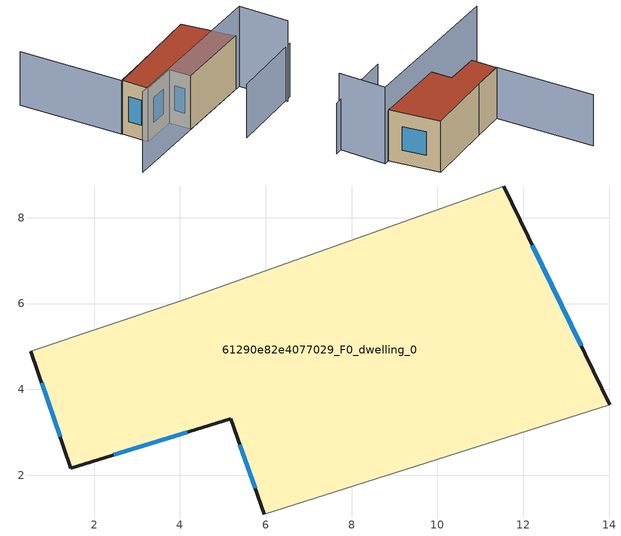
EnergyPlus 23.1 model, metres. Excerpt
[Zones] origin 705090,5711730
61290e82e4077029_F0_dwelling_0
 floor ground (EU_floor_Construction): 11.55,8.74 14.02,3.64 5.97,1.1 5.18,3.31 1.46,2.16 0.52,4.88 4,6.05 z0
 wall outside (EU_wall_Construction): 0.52,4.88 1.46,2.16 5.18,3.31 5.97,1.1 / 14.02,3.64 11.55,8.74 z0:6
 wall adiabatic (EU_wall_Construction): 11.55,8.74 4,6.05 0.52,4.88 / 5.97,1.1 14.02,3.64 z0:6
 window (EU_Window_Construction): 0.78,4.15 1.21,2.9 / 13.35,5.01 12.21,7.36 / 5.39,2.72 5.76,1.69 / 2.46,2.47 4.18,3 z1.62:4.38
 roof outside (EU_roof_Construction): 14.02,3.64 11.55,8.74 4,6.05 0.52,4.88 1.46,2.16 5.18,3.31 5.97,1.1 z6
shading: 8.95,-3.57 16.97,-0.79 / 11.55,8.74 0.53,4.81 / 0.53,4.81 -3.19,15.24 z0:6; -2.6,-1.6 14.64,3.83 / 14.64,3.83 16.25,-1.27 z0:9
[Building]
EU S2 Campaign: North Axis=0; Terrain=City; Solar Distribution=FullExterior
[Site:Location]
London: Latitude=51.5; Longitude=-0.5; Time Zone=0; Elevation=25
[SizingPeriod:WeatherFileDays]
AnnualSizingPeriod: Begin Month=1; Begin Day of Month=1; End Month=12; End Day of Month=31; Day of Week for Start Day=Monday; Use Weather File Daylight Saving Period=No; Use Weather File Rain and Snow Indicators=No
[MATERIAL]
EU_InternalMass_Material: Roughness=MediumRough; Thickness=0.1; Conductivity=1; Density=1800; Specific Heat=900; Thermal Absorptance=0.9; Solar Absorptance=0.7; Visible Absorptance=0.7
[MATERIAL:NOMASS] Roughness=MediumRough; Thermal Absorptance=0.9; Solar Absorptance=0.7; Visible Absorptance=0.7
Name | Thermal Resistance
EU_wall_NoMass | 0.555556
EU_roof_NoMass | 0.510204
EU_floor_NoMass | 1.68919
[WINDOWMATERIAL:SIMPLEGLAZINGSYSTEM]
EU_Window_SimpleGlazing: UFactor=3.96; Solar Heat Gain Coefficient=0.85; Visible Transmittance=0.85
[CONSTRUCTION]
EU_wall_Construction: EU_wall_NoMass
EU_roof_Construction: EU_roof_NoMass
EU_floor_Construction: EU_floor_NoMass
EU_InternalMass_Construction: EU_InternalMass_Material
EU_Window_Construction: EU_Window_SimpleGlazing
[ZONE]
61290e82e4077029_F0_dwelling_0: Type=1; Multiplier=1; Ceiling Height=autocalculate; Volume=334.991; Floor Area=autocalculate; Part of Total Floor Area=Yes
[INTERNALMASS]
61290e82e4077029_F0_dwelling_0_EU_InternalMass: Construction=EU_InternalMass_Construction; Zone or ZoneList=61290e82e4077029_F0_dwelling_0; Surface Area=55.8318
[OTHEREQUIPMENT]
EU_Step8_InternalGain_61290e82e4077029_F0_dwelling_0_f000: Fuel Type=Electricity; Zone or ZoneList or Space or SpaceList=61290e82e4077029_F0_dwelling_0; Schedule=EU_Step8_GainSchedule_61290e82e4077029_F0_dwelling_0_f000; Design Level Calculation Method=Watts/Area; Power per Zone Floor Area=1; Fraction Latent=0; Fraction Radiant=0; Fraction Lost=0; Carbon Dioxide Generation Rate=0; EndUse Subcategory=EU_Step8_InternalGains
[ZONEVENTILATION:DESIGNFLOWRATE]
EU_ConstantAir_61290e82e4077029_F0_dwelling_0: Zone or ZoneList or Space or SpaceList=61290e82e4077029_F0_dwelling_0; Schedule=EU_AlwaysOn; Design Flow Rate Calculation Method=AirChanges/Hour; Air Changes per Hour=0.48; Ventilation Type=Natural; Fan Pressure Rise=0; Fan Total Efficiency=1; Constant Term Coefficient=1; Temperature Term Coefficient=0; Velocity Term Coefficient=0; Velocity Squared Term Coefficient=0; Minimum Indoor Temperature=-100; Maximum Indoor Temperature=100; Delta Temperature=-100; Minimum Outdoor Temperature=-100; Maximum Outdoor Temperature=100; Maximum Wind Speed=40
[HVACTEMPLATE:THERMOSTAT]
EU_HeatOnly_61290e82e4077029_F0_dwelling_0: Constant Heating Setpoint=20; Constant Cooling Setpoint=50
[HVACTEMPLATE:ZONE:IDEALLOADSAIRSYSTEM]
61290e82e4077029_F0_dwelling_0: Template Thermostat=EU_HeatOnly_61290e82e4077029_F0_dwelling_0; System Availability Schedule=EU_AlwaysOn; Maximum Heating Supply Air Temperature=50; Minimum Cooling Supply Air Temperature=13; Maximum Heating Supply Air Humidity Ratio=0.0156; Minimum Cooling Supply Air Humidity Ratio=0.0077; Heating Limit=NoLimit; Cooling Limit=NoLimit; Heating Availability Schedule=EU_AlwaysOn; Cooling Availability Schedule=EU_CoolingOff; Dehumidification Control Type=ConstantSensibleHeatRatio; Cooling Sensible Heat Ratio=0.7; Dehumidification Setpoint=60; Humidification Control Type=None; Humidification Setpoint=30; Outdoor Air Method=None; Outdoor Air Flow Rate per Person=0.00944; Outdoor Air Flow Rate per Zone Floor Area=0; Outdoor Air Flow Rate per Zone=0; Demand Controlled Ventilation Type=None; Outdoor Air Economizer Type=NoEconomizer; Heat Recovery Type=None; Sensible Heat Recovery Effectiveness=0.7; Latent Heat Recovery Effectiveness=0.65
[SIZING:ZONE]
61290e82e4077029_F0_dwelling_0: Zone Cooling Design Supply Air Temperature Input Method=SupplyAirTemperature; Zone Cooling Design Supply Air Temperature=13; Zone Heating Design Supply Air Temperature Input Method=SupplyAirTemperature; Zone Heating Design Supply Air Temperature=50; Zone Cooling Design Supply Air Humidity Ratio=0.008; Zone Heating Design Supply Air Humidity Ratio=0.008; Cooling Design Air Flow Method=DesignDay; Cooling Design Air Flow Rate=0; Cooling Minimum Air Flow per Zone Floor Area=0.000762; Cooling Minimum Air Flow=0; Cooling Minimum Air Flow Fraction=0.2; Heating Design Air Flow Method=DesignDay; Heating Design Air Flow Rate=0; Heating Maximum Air Flow per Zone Floor Area=0.002032; Heating Maximum Air Flow=0.141576; Heating Maximum Air Flow Fraction=0.3; Account for Dedicated Outdoor Air System=No; Dedicated Outdoor Air System Control Strategy=NeutralSupplyAir; Dedicated Outdoor Air Low Setpoint Temperature for Design=autosize; Dedicated Outdoor Air High Setpoint Temperature for Design=autosize; Zone Load Sizing Method=Sensible Load Only No Latent Load; Zone Latent Cooling Design Supply Air Humidity Ratio Input Method=HumidityRatioDifference; Zone Cooling Design Supply Air Humidity Ratio Difference=0.005; Zone Latent Heating Design Supply Air Humidity Ratio Input Method=HumidityRatioDifference; Zone Humidification Design Supply Air Humidity Ratio Difference=0.005
[SCHEDULE:CONSTANT]
Name | Hourly Value
EU_AlwaysOn | 1
EU_CoolingOff | 0
[SCHEDULE:FILE]
EU_Step8_GainSchedule_61290e82e4077029_F0_dwelling_0_f000: File=../../schedules/61290e82e4077029/61290e82e4077029_F0_dwelling_0_f000_gain.csv; Column Number=1; Rows to Skip at Top=0; Number of Hours of Data=8760; Column Separator=Comma; Interpolate to Timestep=No; Minutes per Item=60; Adjust Schedule for Daylight Savings=Yes
